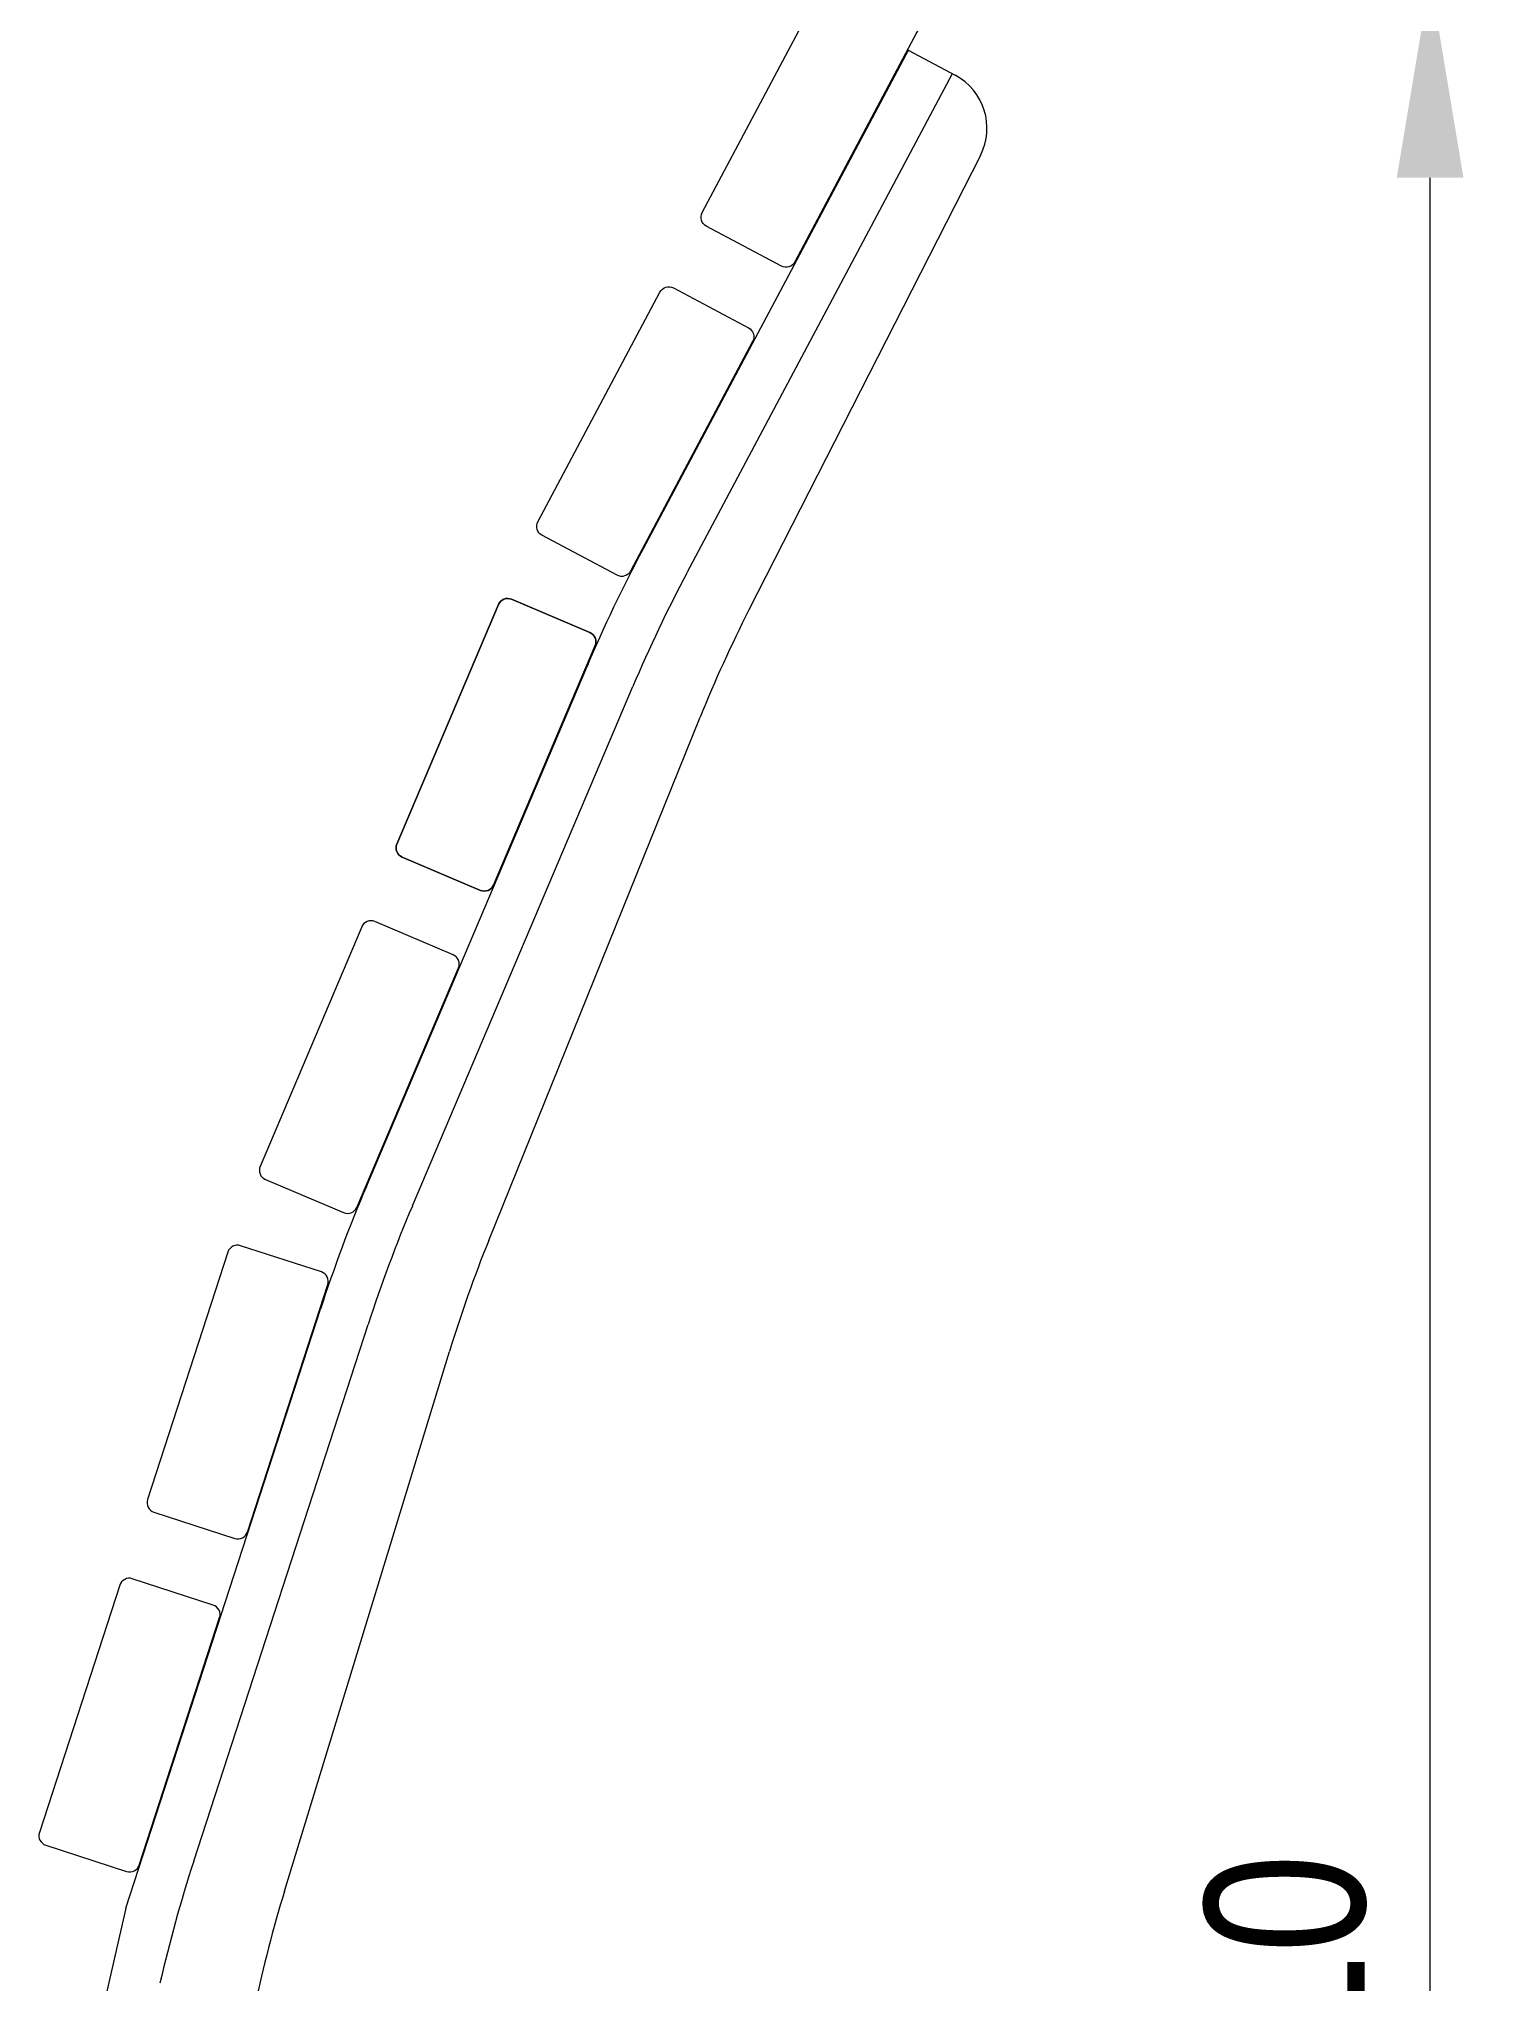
# Model space of a CAD drawing. Header units: millimetres. Extents: x 11004 to 31904, y 3085 to 7285.
# Drawn here: x 11880.4 to 12168.6, y 6419.3 to 6808 of the extents above; entities that cross this region are included whole.
import ezdxf

# ---------------------------------------------------------------- set-up
doc = ezdxf.new("R2010")
doc.units = ezdxf.units.MM
doc.header["$LTSCALE"] = 0.3
doc.styles.add('SEACAD_Arial', font='arial.ttf', dxfattribs={"width": 0.8})
doc.dimstyles.new('ISO-25', dxfattribs={"dimtxt": 1.6, "dimasz": 2, "dimexe": 0.5, "dimexo": 1.5, "dimtad": 1, "dimdec": 0, "dimtxsty": 'SEACAD_Arial', "dimcen": 2, "dimadec": 0, "dimazin": 0, "dimtfac": 1, "dimtdec": 0, "dimtmove": 0, "dimatfit": 3, "dimfxl": 1, "dimarcsym": 0})

# ---------------------------------------------------------------- blocks, each defined once
blk = doc.blocks.new('*D171')
at = {"color": 0, "lineweight": -2, "transparency": 16777216}
for p, q in [((12069.21, 6820.26), (12168.6, 6820.26)), ((12158.6, 6050.45), (12158.6, 6780.26)), ((12076.42, 6010.45), (12168.6, 6010.45))]:
    blk.add_line(p, q, dxfattribs=at)
at = {"color": 0, "transparency": 16777216}
for points in [[(12151.93, 6780.26), (12165.27, 6780.26), (12158.6, 6820.26)], [(12151.93, 6050.45), (12165.27, 6050.45), (12158.6, 6010.45)]]:
    blk.add_solid(points, dxfattribs=at)
at = {"layer": 'Defpoints', "color": 0, "transparency": 16777216}
for p in [(12039.21, 6820.26), (12158.6, 6820.26), (12046.42, 6010.45)]:
    blk.add_point(p, dxfattribs=at)
at = {"color": 0, "transparency": 16777216, "insert": (12129.76, 6415.36), "char_height": 32, "attachment_point": 5, "rotation": 90, "style": 'SEACAD_Arial'}
blk.add_mtext('810', dxfattribs=at)

msp = doc.modelspace()

# ---------------------------------------------------------------- linework, layer by layer
for p, q in [((12054.27, 6805.84), (12001.22, 6706.06)), ((12054.22, 6805.75), (12063.62, 6800.75)), ((12063.05, 6801.05), (12010.05, 6701.37)), ((12068.68, 6784.71), (12022.39, 6693.85)), ((11945.88, 6578.6), (11989.95, 6682.44)), ((11955.08, 6574.7), (11999.16, 6678.53)), ((11970.36, 6567.82), (12012.62, 6672.41)), ((11897.8, 6434.35), (11936.71, 6554.09)), ((11911.36, 6443.72), (11946.22, 6551)), ((11929.52, 6437.75), (11962.5, 6545.62)), ((11897.8, 6434.35), (11888.69, 6394.86))]:
    msp.add_line(p, q)
at = {"color": 0}
for points in [[(12055.99, 6809.34), (12031.58, 6763.43, -0.414214), (12028.87, 6762.6), (12013.86, 6770.58, -0.414214), (12013.04, 6773.28), (12037.45, 6819.2, -0.414214), (12040.15, 6820.02), (12055.16, 6812.04, -0.414214)], [(12023.13, 6747.53), (11998.71, 6701.62, -0.414214), (11996.01, 6700.79), (11981, 6708.77, -0.414214), (11980.17, 6711.48), (12004.59, 6757.39, -0.414214), (12007.29, 6758.22), (12022.3, 6750.24, -0.414214)], [(11971.32, 6638.85), (11991.64, 6686.72, 0.414214), (11990.58, 6689.34), (11974.93, 6695.98, 0.414214), (11972.31, 6694.93), (11951.99, 6647.06, 0.414214), (11953.05, 6644.44), (11968.7, 6637.79, 0.414214)], [(11991.64, 6686.72), (11971.32, 6638.85, -0.414214), (11968.7, 6637.79), (11953.05, 6644.44, -0.414214), (11951.99, 6647.06), (11972.31, 6694.93, -0.414214), (11974.93, 6695.98), (11990.58, 6689.34, -0.414214)], [(11943.97, 6574.42), (11964.29, 6622.28, 0.414214), (11963.23, 6624.91), (11947.58, 6631.55, 0.414214), (11944.95, 6630.49), (11924.64, 6582.62, 0.414214), (11925.7, 6580), (11941.34, 6573.36, 0.414214)], [(11922.1, 6509.52), (11938.17, 6558.98, 0.414214), (11936.88, 6561.5), (11920.71, 6566.75, 0.414214), (11918.19, 6565.47), (11902.13, 6516.01, 0.414214), (11903.41, 6513.49), (11919.58, 6508.24, 0.414214)], [(11900.47, 6442.95), (11916.54, 6492.4, 0.414214), (11915.25, 6494.92), (11899.08, 6500.18, 0.414214), (11896.56, 6498.89), (11880.49, 6449.44, 0.414214), (11881.78, 6446.92), (11897.95, 6441.66, 0.414214)]]:
    msp.add_lwpolyline(points, format="xyb", close=True, dxfattribs=at)
for centre, radius, start, end in [((12057.99, 6790.15), 12, 333, 62), ((12266.1, 6565.22), 300, 152, 157), ((12266.1, 6565.22), 290, 152, 157), ((12262.96, 6571.27), 270, 153, 158), ((12222.03, 6461.38), 300, 157, 162), ((12222.03, 6461.38), 290, 157, 162), ((12220.7, 6466.68), 270, 158, 163), ((12187.17, 6354.1), 290, 162, 167), ((12187.72, 6358.81), 270, 163, 168)]:
    msp.add_arc(centre, radius, start, end)

# ---------------------------------------------------------------- dimensions: what is measured, and where the dimension line sits
dim = msp.add_linear_dim(base=(12158.6, 6820.26), p1=(12046.42, 6010.45), p2=(12039.21, 6820.26), angle=90, dimstyle='ISO-25')
dim.commit()
dim.dimension.update_dxf_attribs({"geometry": '*D171', "text_midpoint": (12129.76, 6415.36)})

doc.saveas('drawing.dxf')
